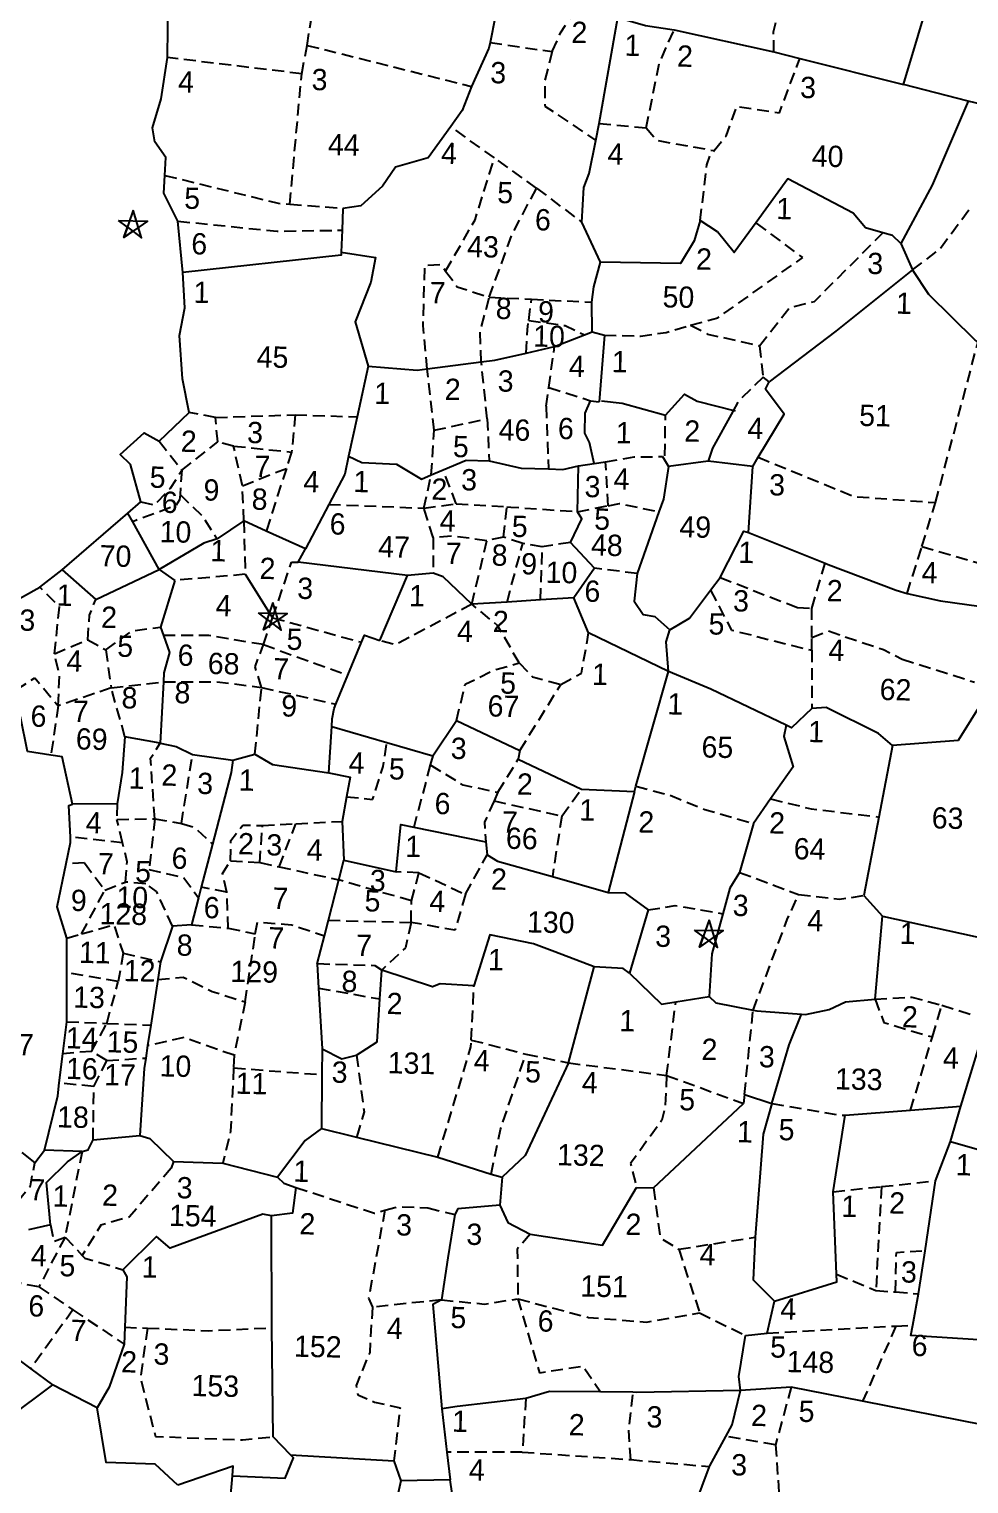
# Model space of a CAD drawing. Header units: metres. Extents: x 291404 to 294611, y 2095644 to 2100556.
# Drawn here: x 292040 to 292436, y 2099503 to 2100116 of the extents above; entities that cross this region are included whole.
import ezdxf
from ezdxf.enums import TextEntityAlignment as Align

# ---------------------------------------------------------------- set-up
doc = ezdxf.new("R2010")
doc.units = ezdxf.units.M
doc.header["$MEASUREMENT"] = 0
doc.linetypes.add('DASHED', pattern=[0.75, 0.5, -0.25])
for name, color, linetype in [('OFF', 1, 'Continuous'), ('POLY_PARCEL', 6, 'Continuous'), ('POLY_SUBPARCEL', 6, 'DASHED'), ('SYM_STONE', 1, 'Continuous'), ('TEXT_MAPIN', 7, 'Continuous'), ('TEXT_PARCEL', 7, 'Continuous')]:
    doc.layers.add(name, color=color, linetype=linetype)
doc.styles.add('TEXT_MAP', font='', dxfattribs={"height": 2.5})
doc.styles.get('TEXT_MAP').set_extended_font_data('Kruti Dev 050')

# ---------------------------------------------------------------- blocks, each defined once
blk = doc.blocks.new('STONE_STAR')
for points in [[(0, 0.639), (-0.376, -0.517), (0, -0.244), (0.375, -0.517)], [(-0.607, 0.197), (0.607, 0.197), (-0.376, -0.517), (-0.233, -0.075)]]:
    blk.add_lwpolyline(points, close=True)
blk.add_lwpolyline([(-0.233, -0.075), (0, -0.244)])

msp = doc.modelspace()

# ---------------------------------------------------------------- linework, layer by layer
at = {"layer": 'OFF'}
for points in [[(292344.61, 2099931.72), (292325.82, 2099933.91)], [(292130.68, 2099886.21), (292142.22, 2099867.92)]]:
    msp.add_lwpolyline(points, dxfattribs=at)
at = {"layer": 'POLY_PARCEL'}
for points in [[(292097.88, 2100104.02), (292098.13, 2100128.87), (292097.82, 2100153.57), (292104.27, 2100166.89)], [(292237.31, 2100133.97), (292236.02, 2100121.1), (292233.89, 2100110.33)], [(292408.11, 2100092.63), (292420.44, 2100134.05)], [(292279.8, 2100076.24), (292287.73, 2100120.91)], [(292287.73, 2100120.91), (292299.35, 2100117.56), (292311.44, 2100115.76)], [(292311.44, 2100115.76), (292353.5, 2100106.42)], [(292233.89, 2100110.33), (292233.41, 2100107.91), (292226.09, 2100091.81)], [(292353.5, 2100106.42), (292364.48, 2100103.64)], [(292096.82, 2100054.37), (292097.26, 2100061.96), (292092.63, 2100068.51), (292091.63, 2100074.42), (292095.26, 2100086.69), (292097.88, 2100104.02)], [(292364.48, 2100103.64), (292408.11, 2100092.63)], [(292226.09, 2100091.81), (292222.16, 2100081.67), (292217.27, 2100074.9)], [(292435.45, 2100085.7), (292408.11, 2100092.63)], [(292435.45, 2100085.7), (292420.27, 2100050.24), (292406.96, 2100025.66)], [(292455.62, 2100080.84), (292435.45, 2100085.7)], [(292278.38, 2100069.08), (292279.8, 2100076.24)], [(292217.27, 2100074.9), (292207.78, 2100061.76), (292193.99, 2100057.87), (292188.47, 2100049.86), (292179.46, 2100041.46), (292171.76, 2100040.46)], [(292272.59, 2100034.61), (292273.39, 2100049.29), (292275.63, 2100055.18), (292278.38, 2100069.08)], [(292102.32, 2100035.07), (292096.38, 2100046.83), (292096.82, 2100054.37)], [(292399.4, 2100030.14), (292392.13, 2100032.23), (292386.91, 2100038.39), (292359.32, 2100052.92), (292345.98, 2100034.47)], [(292171.76, 2100040.46), (292171.46, 2100031.26)], [(292104.38, 2100013.43), (292102.32, 2100035.07)], [(292280.39, 2100017.78), (292272.59, 2100034.61)], [(292322.45, 2100035.35), (292319.94, 2100026.8), (292314.16, 2100017.17), (292280.39, 2100017.78)], [(292345.98, 2100034.47), (292336.81, 2100021.8), (292329.79, 2100030.54), (292322.45, 2100035.35)], [(292171.46, 2100031.26), (292171.15, 2100021.98)], [(292406.96, 2100025.66), (292403.45, 2100028.97), (292399.4, 2100030.14)], [(292171.15, 2100021.98), (292171.11, 2100020.73), (292104.38, 2100013.43)], [(292171.15, 2100021.98), (292185.52, 2100019.81), (292183.67, 2100009.4), (292177.04, 2099992.58), (292182.45, 2099973.88)], [(292406.96, 2100025.66), (292411.97, 2100014.49)], [(292276.77, 2100000.9), (292277.61, 2100007.38), (292280.39, 2100017.78)], [(292411.97, 2100014.49), (292379.57, 2099988.69), (292351.46, 2099967.41)], [(292439.54, 2099984.12), (292438.38, 2099984.9), (292418.8, 2100004.14), (292411.97, 2100014.49)], [(292107.05, 2099954.46), (292104.27, 2099968.55), (292102.97, 2099986.81), (292105.19, 2099998.54), (292104.38, 2100013.43)], [(292276.97, 2099988.35), (292276.77, 2100000.9)], [(292261.09, 2099982.21), (292273.73, 2099987.09)], [(292273.73, 2099987.09), (292276.97, 2099988.35)], [(292276.97, 2099988.35), (292282.06, 2099987.08)], [(292282.06, 2099987.08), (292279.79, 2099958.95)], [(292230.17, 2099975.73), (292235.81, 2099976.45), (292249.03, 2099979.46)], [(292249.03, 2099979.46), (292261.03, 2099982.18), (292261.09, 2099982.21)], [(292182.45, 2099973.88), (292177.82, 2099952.59)], [(292182.45, 2099973.88), (292203.17, 2099972.27), (292207.35, 2099972.8)], [(292207.35, 2099972.8), (292230.17, 2099975.73)], [(292346.91, 2099935.55), (292357.86, 2099953.74), (292349.99, 2099964.18), (292351.46, 2099967.41)], [(292277.72, 2099932.89), (292275.82, 2099941.76), (292273.81, 2099945.75), (292273.99, 2099954.11), (292276.25, 2099959.34)], [(292276.25, 2099959.34), (292279.79, 2099958.95)], [(292280.84, 2099959.27), (292289.53, 2099958.31), (292307.79, 2099953.28)], [(292307.79, 2099953.28), (292315.88, 2099962.16), (292321.17, 2099959.26), (292337.19, 2099955.14)], [(292094.45, 2099942.39), (292107.05, 2099954.46)], [(292336.14, 2099954.82), (292327.61, 2099939.34), (292325.82, 2099933.91), (292309.08, 2099931.6)], [(292177.82, 2099952.59), (292174.2, 2099935.95)], [(292081.23, 2099912.04), (292086.67, 2099916.73), (292082.36, 2099932.54), (292077.98, 2099936.71), (292088.07, 2099945.89), (292094.45, 2099942.39)], [(292174.2, 2099935.95), (292172.6, 2099928.45), (292165.89, 2099915.64)], [(292174.2, 2099935.95), (292179.78, 2099933.38), (292194.41, 2099932.6), (292204.97, 2099926.33), (292209.08, 2099928.08)], [(292342.85, 2099903.88), (292344.61, 2099931.72), (292346.91, 2099935.55)], [(292209.08, 2099928.08), (292214.1, 2099930.21)], [(292214.1, 2099930.21), (292223.74, 2099934.3), (292233.5, 2099934.09)], [(292233.5, 2099934.09), (292246.91, 2099931.01), (292258.55, 2099930.61)], [(292258.55, 2099930.61), (292264.57, 2099930.41), (292271.19, 2099931.87)], [(292270.78, 2099912.6), (292271.19, 2099931.87)], [(292271.19, 2099931.87), (292277.72, 2099932.89)], [(292309.08, 2099931.6), (292306.93, 2099917.94), (292305.03, 2099912.59)], [(292053.52, 2099888.13), (292081.23, 2099912.04)], [(292083.25, 2099908.39), (292081.23, 2099912.04)], [(292165.89, 2099915.64), (292156.12, 2099896.98)], [(292267.72, 2099899.65), (292272.58, 2099909.54), (292270.78, 2099912.6)], [(292305.03, 2099912.59), (292295.8, 2099886.58)], [(292094.34, 2099888.31), (292083.25, 2099908.39)], [(292130.08, 2099908.69), (292118.84, 2099901.18)], [(292139.51, 2099904.45), (292130.08, 2099908.69)], [(292156.12, 2099896.98), (292139.51, 2099904.45)], [(292330.82, 2099884.86), (292340.77, 2099904.39), (292342.85, 2099903.88)], [(292342.85, 2099903.88), (292375.1, 2099890.89)], [(292118.84, 2099901.18), (292113.17, 2099899.29), (292094.34, 2099888.31)], [(292277.94, 2099888.75), (292267.72, 2099899.65)], [(292152.98, 2099891.34), (292156.12, 2099896.98)], [(292044.07, 2099880.83), (292053.52, 2099888.13)], [(292053.52, 2099888.13), (292067.65, 2099875.63)], [(292067.65, 2099875.63), (292094.34, 2099888.31)], [(292094.34, 2099888.31), (292100.97, 2099883.62)], [(292199.12, 2099885.71), (292152.98, 2099891.34)], [(292187.37, 2099858.31), (292199.12, 2099885.71)], [(292209.94, 2099886.63), (292199.12, 2099885.71)], [(292226.23, 2099873.61), (292214.09, 2099885.15), (292209.94, 2099886.63)], [(292277.94, 2099888.75), (292269.22, 2099876.31)], [(292295.8, 2099886.58), (292294.62, 2099874.92), (292298.45, 2099869.26), (292303.31, 2099868.46), (292309.66, 2099862.77)], [(292375.1, 2099890.89), (292376.36, 2099890.38), (292404.98, 2099879.59), (292409.63, 2099878.19)], [(292028.15, 2099871.88), (292044.07, 2099880.83)], [(292100.97, 2099883.62), (292094.98, 2099864)], [(292309.66, 2099862.77), (292317.9, 2099867.71), (292326.81, 2099879.52)], [(292326.81, 2099879.52), (292330.82, 2099884.86)], [(292241.01, 2099874.54), (292226.23, 2099873.61)], [(292255.1, 2099875.42), (292241.01, 2099874.54)], [(292275.42, 2099861.59), (292269.22, 2099876.31), (292255.1, 2099875.42)], [(292409.63, 2099878.19), (292423.69, 2099874.97), (292445.94, 2099871.93)], [(292094.98, 2099864), (292096.21, 2099860.44)], [(292309.01, 2099845.25), (292275.42, 2099861.59)], [(292309.01, 2099845.25), (292308.16, 2099857.69), (292309.66, 2099862.77)], [(292096.21, 2099860.44), (292098.7, 2099853.24), (292096.42, 2099844.69), (292096.22, 2099840.83)], [(292173.94, 2099843.65), (292179.68, 2099857.55)], [(292179.68, 2099857.55), (292180.91, 2099860.54), (292187.37, 2099858.31)], [(292168.91, 2099831.49), (292173.94, 2099843.65)], [(292295.3, 2099796.88), (292309.01, 2099845.25)], [(292358.72, 2099822.61), (292326.98, 2099837.86), (292309.01, 2099845.25)], [(292096.22, 2099840.83), (292094.86, 2099814.99)], [(292167.17, 2099822.07), (292167.37, 2099825.29), (292168.17, 2099829.68), (292168.91, 2099831.49)], [(292441.91, 2099833.32), (292431.14, 2099816.13), (292403.52, 2099814.12)], [(292048.78, 2099810.04), (292038.88, 2099811.59), (292036.01, 2099826.15)], [(292209.69, 2099809.74), (292219.77, 2099824.62)], [(292219.77, 2099824.62), (292246.47, 2099811.97)], [(292369.47, 2099829.67), (292360.97, 2099821.53), (292358.72, 2099822.61)], [(292403.52, 2099814.12), (292397.65, 2099819.18), (292375.51, 2099830.05), (292369.47, 2099829.67)], [(292165.96, 2099802.55), (292167.17, 2099822.07)], [(292167.17, 2099822.07), (292190.4, 2099815.33)], [(292358.72, 2099822.61), (292357.68, 2099817.88), (292361.57, 2099805.06), (292352.11, 2099791.51)], [(292079.98, 2099817.77), (292078.76, 2099802.7), (292076.7, 2099789.42)], [(292094.86, 2099814.99), (292079.98, 2099817.77)], [(292094.86, 2099814.99), (292101.57, 2099813.68), (292108.48, 2099810.28)], [(292190.4, 2099815.33), (292209.69, 2099809.74)], [(292246.47, 2099811.97), (292245.69, 2099808.27)], [(292403.52, 2099814.12), (292397.76, 2099783.92)], [(292057.89, 2099789.34), (292053.49, 2099809.3), (292048.78, 2099810.04)], [(292108.48, 2099810.28), (292125.39, 2099807.83)], [(292125.39, 2099807.83), (292124.79, 2099802.65), (292116.9, 2099772.52)], [(292125.39, 2099807.83), (292134.75, 2099810.42)], [(292134.75, 2099810.42), (292142.09, 2099806.08), (292165.96, 2099802.55)], [(292245.69, 2099808.27), (292272.38, 2099795.62)], [(292165.96, 2099802.55), (292174.85, 2099800.73), (292173.4, 2099792.43)], [(292272.38, 2099795.62), (292294.68, 2099794.68)], [(292294.68, 2099794.68), (292283.7, 2099752.12)], [(292294.68, 2099794.68), (292295.3, 2099796.88)], [(292056.96, 2099775.49), (292056.29, 2099788.7), (292057.89, 2099789.34)], [(292076.7, 2099789.42), (292057.89, 2099789.34)], [(292173.4, 2099792.43), (292171.59, 2099782.08)], [(292352.11, 2099791.51), (292344.93, 2099781.23)], [(292171.59, 2099782.08), (292172.28, 2099765.69)], [(292344.93, 2099781.23), (292339.03, 2099760.56)], [(292397.76, 2099783.92), (292391.44, 2099750.85)], [(292055.21, 2099764.3), (292057.08, 2099773.2), (292056.96, 2099775.49)], [(292194.29, 2099760.8), (292196.31, 2099780.8), (292201.73, 2099779.69)], [(292201.73, 2099779.69), (292232.02, 2099773.51)], [(292116.9, 2099772.52), (292112.12, 2099754.28)], [(292232.02, 2099773.51), (292232.68, 2099768.04)], [(292055.43, 2099732.84), (292051.35, 2099746), (292055.21, 2099764.3)], [(292170.13, 2099757.4), (292172.28, 2099765.69)], [(292172.28, 2099765.69), (292194.29, 2099760.8)], [(292232.68, 2099768.04), (292237.05, 2099765.34), (292260.14, 2099758.8)], [(292165.72, 2099740.4), (292170.13, 2099757.4)], [(292260.14, 2099758.8), (292283.7, 2099752.12)], [(292339.03, 2099760.56), (292334.98, 2099753.88), (292332.02, 2099743.12)], [(292112.12, 2099754.28), (292110.95, 2099749.81)], [(292283.7, 2099752.12), (292290.72, 2099751.97), (292300.45, 2099744.74)], [(292391.44, 2099750.85), (292399.32, 2099742.1)], [(292110.95, 2099749.81), (292107.97, 2099738.47)], [(292300.45, 2099744.74), (292292.6, 2099718.13)], [(292107.97, 2099738.47), (292100.04, 2099737.85)], [(292164.02, 2099733.82), (292165.72, 2099740.4)], [(292332.02, 2099743.12), (292327.37, 2099726.23), (292326.21, 2099708.31)], [(292396.16, 2099707.08), (292399.32, 2099742.1)], [(292399.32, 2099742.1), (292444.11, 2099732.31)], [(292055.44, 2099718.27), (292055.43, 2099732.84)], [(292100.04, 2099737.85), (292094.96, 2099722.91)], [(292160.94, 2099721.99), (292164.02, 2099733.82)], [(292277.72, 2099720.8), (292261.2, 2099727.13), (292252.17, 2099730.44), (292233.78, 2099734.21), (292227.08, 2099712.78)], [(292094.96, 2099722.91), (292093.82, 2099715.44)], [(292160.94, 2099721.99), (292161.56, 2099711.78)], [(292266.94, 2099680.31), (292277.72, 2099720.8)], [(292292.6, 2099718.13), (292289.93, 2099720.02), (292277.72, 2099720.8)], [(292055.47, 2099697.6), (292055.44, 2099718.27)], [(292093.82, 2099715.44), (292093.25, 2099711.75)], [(292187.46, 2099707.23), (292188.2, 2099719.33)], [(292227.08, 2099712.78), (292212.79, 2099713.6), (292209.64, 2099712.37), (292188.2, 2099719.33)], [(292292.6, 2099718.13), (292306.11, 2099705.1), (292312.13, 2099706.06)], [(292093.25, 2099711.75), (292090.87, 2099696.22)], [(292161.56, 2099711.78), (292163.11, 2099686.22)], [(292312.13, 2099706.06), (292326.21, 2099708.31)], [(292326.21, 2099708.31), (292329.01, 2099705.65), (292344.73, 2099702.49)], [(292177.58, 2099683.54), (292186.34, 2099689.11), (292187.46, 2099707.23)], [(292344.73, 2099702.49), (292346.37, 2099702.16), (292365.13, 2099700.81)], [(292365.13, 2099700.81), (292366.89, 2099700.68), (292376.82, 2099702.81), (292383.65, 2099706.05), (292396.16, 2099707.08)], [(292053.81, 2099684.17), (292055.47, 2099697.6)], [(292090.87, 2099696.22), (292089.54, 2099687.55)], [(292352.68, 2099663.13), (292359.9, 2099687.92), (292365.13, 2099700.81)], [(292052.3, 2099671.86), (292053.81, 2099684.17)], [(292089.54, 2099687.55), (292088.73, 2099682.31)], [(292163.11, 2099686.22), (292163.01, 2099675.3)], [(292163.11, 2099686.22), (292171.37, 2099682.03), (292177.58, 2099683.54)], [(292432.32, 2099662.02), (292439.58, 2099685.91)], [(292088.73, 2099682.31), (292088.06, 2099677.92), (292086.22, 2099649.69)], [(292266.94, 2099680.31), (292248.72, 2099641.29), (292238.96, 2099632.14)], [(292045.99, 2099643.56), (292051.63, 2099666.41), (292052.3, 2099671.86)], [(292163.01, 2099675.3), (292162.79, 2099652.57)], [(292341.1, 2099666.99), (292340.71, 2099663.19)], [(292341.1, 2099666.99), (292352.68, 2099663.13)], [(292302.71, 2099627.58), (292340.71, 2099663.19)], [(292352.68, 2099663.13), (292349.03, 2099650.31), (292345.58, 2099606.81)], [(292383.54, 2099658.28), (292411.11, 2099660.39)], [(292411.11, 2099660.39), (292432.32, 2099662.02)], [(292427.9, 2099647.16), (292432.32, 2099662.02)], [(292162.79, 2099652.57), (292155.95, 2099647.57), (292144.22, 2099632.18)], [(292162.79, 2099652.57), (292176.4, 2099649.28), (292177.57, 2099648.99)], [(292378.44, 2099625.98), (292383.54, 2099658.28)], [(292061.93, 2099642.91), (292064.48, 2099643.7), (292066.57, 2099647.86)], [(292066.57, 2099647.86), (292086.22, 2099649.69)], [(292086.22, 2099649.69), (292090.4, 2099648.48), (292100.5, 2099638.67)], [(292177.57, 2099648.99), (292211.87, 2099640.6)], [(292421.67, 2099630.57), (292427.9, 2099647.16)], [(292427.9, 2099647.16), (292442.19, 2099643.04), (292451.95, 2099639.36)], [(292036.46, 2099642.58), (292041.92, 2099638.1)], [(292041.92, 2099638.1), (292045.99, 2099643.56)], [(292061.93, 2099642.91), (292045.99, 2099643.56)], [(292048.64, 2099612.06), (292046.93, 2099629.85), (292055.69, 2099638.54), (292061.93, 2099642.91)], [(292211.87, 2099640.6), (292234.3, 2099633.44)], [(292100.5, 2099638.67), (292121.19, 2099638)], [(292121.19, 2099638), (292144.22, 2099632.18)], [(292151.99, 2099627.81), (292150.63, 2099616.89), (292141.78, 2099615.88)], [(292144.22, 2099632.18), (292146.98, 2099629.6), (292151.99, 2099627.81)], [(292234.3, 2099633.44), (292238.96, 2099632.14)], [(292238.96, 2099632.14), (292237.98, 2099620.25)], [(292417.23, 2099601.08), (292421.67, 2099630.57)], [(292250.79, 2099608.1), (292281.26, 2099603.52), (292295.58, 2099627.73)], [(292295.58, 2099627.73), (292302.71, 2099627.58)], [(292379.87, 2099591.22), (292378.44, 2099625.98)], [(292141.78, 2099615.88), (292138.03, 2099616.52), (292098.99, 2099602.2), (292093.2, 2099607.09), (292079.14, 2099593.09)], [(292141.94, 2099568.61), (292141.78, 2099615.88)], [(292219.07, 2099616.38), (292216.11, 2099598.14), (292213.36, 2099580.39)], [(292237.98, 2099620.25), (292220.3, 2099618.82), (292219.07, 2099616.38)], [(292237.98, 2099620.25), (292241.39, 2099613.05), (292250.79, 2099608.1)], [(292048.64, 2099612.06), (292039.3, 2099609.87)], [(292345.58, 2099606.81), (292344.83, 2099588.82), (292353.69, 2099579.79)], [(292414.5, 2099582.92), (292417.23, 2099601.08)], [(292079.14, 2099593.09), (292080.73, 2099590.05), (292079.86, 2099568.87)], [(292353.69, 2099579.79), (292380.01, 2099587.94), (292379.87, 2099591.22)], [(292213.36, 2099580.39), (292209.75, 2099578.48), (292213.57, 2099534.45)], [(292350.63, 2099566.39), (292353.69, 2099579.79)], [(292412.01, 2099569.74), (292414.5, 2099582.92)], [(292079.86, 2099568.87), (292079.57, 2099561.75)], [(292142.48, 2099522.73), (292141.94, 2099568.61)], [(292444.09, 2099563.22), (292411.19, 2099565.4), (292412.01, 2099569.74)], [(292027.73, 2099560.7), (292040.26, 2099551.38)], [(292079.57, 2099561.75), (292073.29, 2099543.65), (292068.22, 2099534.83)], [(292339.41, 2099542.26), (292338.75, 2099548.04), (292341.5, 2099565.4)], [(292341.5, 2099565.4), (292350.63, 2099566.39)], [(292040.26, 2099551.38), (292049.48, 2099544.52)], [(292049.48, 2099544.52), (291993.52, 2099502.83), (291978.06, 2099504.69), (291977.8, 2099517.63)], [(292068.22, 2099534.83), (292049.48, 2099544.52)], [(292339.41, 2099542.26), (292295.72, 2099541.41), (292294.1, 2099541.43)], [(292333.28, 2099522.87), (292335.93, 2099527.69), (292339.41, 2099542.26)], [(292360.84, 2099543.61), (292339.41, 2099542.26)], [(292390.89, 2099537.69), (292360.84, 2099543.61)], [(292248.92, 2099538.84), (292219.93, 2099535.5), (292213.57, 2099534.45)], [(292280.42, 2099541.57), (292258.89, 2099541.8), (292248.92, 2099538.84)], [(292294.1, 2099541.43), (292280.42, 2099541.57)], [(292442.11, 2099527.62), (292390.89, 2099537.69)], [(292102.21, 2099502.3), (292092.74, 2099511.08), (292072.02, 2099511.88), (292068.22, 2099534.83)], [(292213.57, 2099534.45), (292215.65, 2099516.24)], [(292149.8, 2099515.1), (292142.48, 2099522.73)], [(292326.33, 2099510.14), (292326.46, 2099510.47), (292333.28, 2099522.87)], [(292125.26, 2099506.23), (292147.44, 2099505.23), (292150.99, 2099513.85), (292149.8, 2099515.1)], [(292149.8, 2099515.1), (292193.29, 2099512.55)], [(292193.29, 2099512.55), (292196.28, 2099504.17)], [(292215.65, 2099516.24), (292216.99, 2099504.49)], [(292125.26, 2099506.23), (292125.62, 2099510.37), (292102.21, 2099502.3)], [(292117.13, 2099413.48), (292125.26, 2099506.23)], [(292320.15, 2099493.58), (292326.33, 2099510.14)], [(292196.28, 2099504.17), (292189.27, 2099472.65), (292206.46, 2099460.33)], [(292216.99, 2099504.49), (292196.28, 2099504.17)], [(292220.46, 2099481.45), (292216.99, 2099504.49)]]:
    msp.add_lwpolyline(points, dxfattribs=at)
at = {"layer": 'POLY_SUBPARCEL', "ltscale": 10, "flags": 128}
for points in [[(292156.77, 2100109.17), (292163.45, 2100152.04)], [(292353.5, 2100106.42), (292353.39, 2100114.83), (292358.58, 2100138.5)], [(292260.05, 2100106.55), (292263.55, 2100114.41), (292271.09, 2100126.55)], [(292299.7, 2100074.36), (292305.09, 2100101.31), (292311.44, 2100115.76)], [(292154.47, 2100097.18), (292156.77, 2100109.17)], [(292156.77, 2100109.17), (292226.09, 2100091.81)], [(292233.89, 2100110.33), (292260.05, 2100106.55)], [(292260.05, 2100106.55), (292256.97, 2100094.32), (292257, 2100083.56), (292278.38, 2100069.08)], [(292154.47, 2100097.18), (292097.88, 2100104.02)], [(292328.29, 2100064.8), (292333.33, 2100070.93), (292337.81, 2100083.47), (292355.8, 2100080.68), (292364.48, 2100103.64)], [(292149.44, 2100042.21), (292154.47, 2100097.18)], [(292279.8, 2100076.24), (292299.7, 2100074.36)], [(292235.68, 2100061.7), (292217.27, 2100074.9)], [(292299.7, 2100074.36), (292304.1, 2100069.15), (292328.29, 2100064.8)], [(292322.45, 2100035.35), (292325.25, 2100058.78), (292326.53, 2100062.66), (292328.29, 2100064.8)], [(292215.13, 2100014.02), (292227.57, 2100035.67), (292235.68, 2100061.7)], [(292253.48, 2100048.95), (292235.68, 2100061.7)], [(292096.82, 2100054.37), (292144.59, 2100042.59), (292149.44, 2100042.21)], [(292233.54, 2100003.02), (292243.07, 2100029.45), (292253.48, 2100048.95)], [(292253.48, 2100048.95), (292272.59, 2100034.61)], [(292149.44, 2100042.21), (292171.76, 2100040.46)], [(292411.97, 2100014.49), (292423.61, 2100023.52), (292436.41, 2100040.87)], [(292102.32, 2100035.07), (292144.08, 2100030.82), (292171.46, 2100031.26)], [(292318.39, 2099991.26), (292329.89, 2099994.33), (292365.63, 2100019.72), (292345.98, 2100034.47)], [(292347.39, 2099982.52), (292360.07, 2099998.49), (292370.66, 2100001.27), (292399.4, 2100030.14)], [(292207.35, 2099972.8), (292205.61, 2099991.07), (292206.4, 2100016.4), (292213.07, 2100016.77), (292215.13, 2100014.02)], [(292215.13, 2100014.02), (292220.05, 2100007.41), (292233.54, 2100003.02)], [(292230.17, 2099975.73), (292229.64, 2099988.51), (292233.54, 2100003.02)], [(292233.54, 2100003.02), (292251.34, 2100002.15)], [(292250.16, 2099993.26), (292251.34, 2100002.15)], [(292251.34, 2100002.15), (292276.77, 2100000.9)], [(292249.03, 2099979.46), (292249.64, 2099989.36), (292250.16, 2099993.26)], [(292250.16, 2099993.26), (292265.57, 2099991.07), (292273.73, 2099987.09)], [(292282.06, 2099987.08), (292297.23, 2099986.6), (292308.09, 2099988.18), (292318.39, 2099991.26)], [(292318.39, 2099991.26), (292325.53, 2099987.5), (292347.39, 2099982.52)], [(292421.6, 2099916.46), (292439.54, 2099984.12)], [(292258.6, 2099964.91), (292261.09, 2099982.21)], [(292347.39, 2099982.52), (292348.94, 2099969.32)], [(292210.32, 2099946.93), (292207.35, 2099972.8)], [(292232.66, 2099951.8), (292230.17, 2099975.73)], [(292348.94, 2099969.32), (292338.5, 2099959.09), (292336.14, 2099954.82)], [(292351.46, 2099967.41), (292348.94, 2099969.32)], [(292257.47, 2099957.03), (292258.6, 2099964.91)], [(292258.6, 2099964.91), (292276.25, 2099959.34)], [(292118.15, 2099952.35), (292107.05, 2099954.46)], [(292118.15, 2099952.35), (292151.69, 2099953.43)], [(292151.69, 2099953.43), (292150.23, 2099937.72)], [(292151.69, 2099953.43), (292177.82, 2099952.59)], [(292257.47, 2099957.03), (292257.99, 2099942.62), (292258.55, 2099930.61)], [(292307.54, 2099936.16), (292307.79, 2099953.28)], [(292119.05, 2099941.99), (292118.15, 2099952.35)], [(292209.08, 2099928.08), (292210.32, 2099946.93)], [(292210.32, 2099946.93), (292232.66, 2099951.8)], [(292232.66, 2099951.8), (292233.5, 2099934.09)], [(292094.45, 2099942.39), (292103.96, 2099930.17)], [(292103.96, 2099930.17), (292119.05, 2099941.99)], [(292125.76, 2099940.27), (292119.05, 2099941.99)], [(292125.76, 2099940.27), (292150.23, 2099937.72)], [(292129.46, 2099923.56), (292125.76, 2099940.27)], [(292150.23, 2099937.72), (292148.02, 2099930.88)], [(292282.53, 2099933.69), (292294.55, 2099935.68), (292306.49, 2099935.83)], [(292306.49, 2099935.83), (292309.08, 2099931.6)], [(292346.91, 2099935.55), (292387.35, 2099918.99), (292421.6, 2099916.46)], [(292086.67, 2099916.73), (292092.42, 2099915.52), (292099.17, 2099922.48), (292103.96, 2099930.17)], [(292103.96, 2099930.17), (292103.18, 2099919.85)], [(292129.46, 2099923.56), (292148.02, 2099930.88)], [(292148.02, 2099930.88), (292139.51, 2099904.45)], [(292219.62, 2099915.88), (292214.1, 2099930.21)], [(292277.72, 2099932.89), (292282.53, 2099933.69)], [(292283.6, 2099915.12), (292282.53, 2099933.69)], [(292130.08, 2099908.69), (292129.46, 2099923.56)], [(292205.92, 2099914.11), (292209.08, 2099928.08)], [(292103.18, 2099919.85), (292103.01, 2099917.6), (292101.39, 2099915.16), (292083.25, 2099908.39)], [(292103.18, 2099919.85), (292112.54, 2099910.88), (292118.84, 2099901.18)], [(292283.6, 2099915.12), (292288.37, 2099916.06), (292305.03, 2099912.59)], [(292415.87, 2099897.87), (292421.6, 2099916.46)], [(292165.89, 2099915.64), (292205.92, 2099914.11)], [(292205.92, 2099914.11), (292219.62, 2099915.88)], [(292209.85, 2099901.69), (292205.92, 2099914.11)], [(292219.62, 2099915.88), (292241, 2099914.66)], [(292239.49, 2099901.88), (292241, 2099914.66)], [(292241, 2099914.66), (292242.64, 2099914.57), (292270.78, 2099912.6)], [(292270.78, 2099912.6), (292283.6, 2099915.12)], [(292130.08, 2099908.69), (292130.68, 2099886.21), (292100.97, 2099883.62)], [(292232.46, 2099900.38), (292218.09, 2099902.34), (292209.85, 2099901.69)], [(292209.85, 2099901.69), (292209.94, 2099886.63)], [(292226.23, 2099873.61), (292232.46, 2099900.38)], [(292239.49, 2099901.88), (292232.46, 2099900.38)], [(292247.67, 2099899.24), (292239.49, 2099901.88)], [(292241.01, 2099874.54), (292247.67, 2099899.24)], [(292255.87, 2099897.83), (292247.67, 2099899.24)], [(292255.1, 2099875.42), (292255.87, 2099897.83)], [(292267.72, 2099899.65), (292255.87, 2099897.83)], [(292409.63, 2099878.19), (292415.87, 2099897.87)], [(292415.87, 2099897.87), (292447.38, 2099888.83)], [(292142.22, 2099867.92), (292150.2, 2099891.31), (292152.98, 2099891.34)], [(292295.8, 2099886.58), (292277.94, 2099888.75), (292277.94, 2099888.75)], [(292369.51, 2099871.87), (292375.1, 2099890.89)], [(292050.22, 2099852.74), (292052.42, 2099872.52), (292044.07, 2099880.83)], [(292326.81, 2099879.52), (292335.56, 2099862.72), (292369.55, 2099854.18)], [(292330.82, 2099884.86), (292363.51, 2099872.16)], [(292064.26, 2099858.66), (292065.08, 2099869), (292067.65, 2099875.63)], [(292226.23, 2099873.61), (292194.05, 2099856.53), (292187.37, 2099858.31)], [(292246.17, 2099848.84), (292237.04, 2099864.67), (292226.23, 2099873.61)], [(292138.35, 2099856.59), (292142.22, 2099867.92)], [(292142.22, 2099867.92), (292179.68, 2099857.55)], [(292363.51, 2099872.16), (292369.51, 2099871.87)], [(292369.54, 2099859.52), (292369.51, 2099871.87)], [(292071.87, 2099854.35), (292083, 2099862.4), (292094.98, 2099864)], [(292263.68, 2099839.82), (292272.43, 2099844.57), (292275.42, 2099861.59)], [(292369.54, 2099859.52), (292376.47, 2099862.33), (292399.73, 2099854.46), (292407.62, 2099850.48)], [(292050.22, 2099852.74), (292064.26, 2099858.66)], [(292064.26, 2099858.66), (292071.87, 2099854.35)], [(292138.35, 2099856.59), (292115.38, 2099860.37), (292096.21, 2099860.44)], [(292137.55, 2099838.51), (292134.85, 2099847.2), (292138.35, 2099856.59)], [(292138.35, 2099856.59), (292173.94, 2099843.65)], [(292369.55, 2099854.18), (292369.54, 2099859.52)], [(292051.82, 2099830.8), (292052.4, 2099843.81), (292050.22, 2099852.74)], [(292071.87, 2099854.35), (292074.19, 2099838.32)], [(292219.77, 2099824.62), (292223.34, 2099839.86), (292235.4, 2099845.78), (292246.17, 2099848.84)], [(292246.17, 2099848.84), (292251.81, 2099842.96), (292263.68, 2099839.82)], [(292369.55, 2099854.18), (292369.47, 2099829.67)], [(292407.62, 2099850.48), (292438.01, 2099840.79)], [(292034.05, 2099837.55), (292042, 2099842.56), (292051.82, 2099830.8)], [(292074.19, 2099838.32), (292051.82, 2099830.8)], [(292074.19, 2099838.32), (292096.22, 2099840.83)], [(292079.98, 2099817.77), (292074.19, 2099838.32)], [(292096.22, 2099840.83), (292118.67, 2099840.97), (292137.55, 2099838.51)], [(292134.75, 2099810.42), (292137.55, 2099838.51)], [(292137.55, 2099838.51), (292168.91, 2099831.49)], [(292246.47, 2099811.97), (292263.68, 2099839.82)], [(292051.82, 2099830.8), (292048.78, 2099810.04)], [(292092.56, 2099783.17), (292090.74, 2099808.66), (292094.86, 2099814.99)], [(292173.4, 2099792.43), (292184.38, 2099791.33), (292188.8, 2099805.22), (292190.4, 2099815.33)], [(292103.77, 2099781.15), (292108.48, 2099810.28)], [(292208.67, 2099805.9), (292201.73, 2099779.69)], [(292209.69, 2099809.74), (292208.67, 2099805.9)], [(292208.67, 2099805.9), (292222.39, 2099797.51), (292237.14, 2099794.32)], [(292237.14, 2099794.32), (292245.69, 2099808.27)], [(292237.14, 2099794.32), (292235.56, 2099790.76)], [(292264.1, 2099784.28), (292272.38, 2099795.62)], [(292295.3, 2099796.88), (292309.64, 2099793.17), (292324.33, 2099787.09), (292344.93, 2099781.23)], [(292076.7, 2099789.42), (292076.57, 2099782.92)], [(292235.56, 2099790.76), (292231.52, 2099781.68), (292232.02, 2099773.51)], [(292235.56, 2099790.76), (292264.1, 2099784.28)], [(292352.11, 2099791.51), (292369.21, 2099787.37), (292397.76, 2099783.92)], [(292076.57, 2099782.92), (292092.56, 2099783.17)], [(292078.99, 2099773), (292076.57, 2099782.92)], [(292092.56, 2099783.17), (292090.1, 2099761.74)], [(292092.56, 2099783.17), (292103.77, 2099781.15)], [(292103.77, 2099781.15), (292109.37, 2099779.55), (292116.9, 2099772.52)], [(292152.04, 2099781.07), (292171.59, 2099782.08)], [(292264.1, 2099784.28), (292260.14, 2099758.8)], [(292078.99, 2099773), (292056.96, 2099775.49)], [(292124.46, 2099765.4), (292124.64, 2099774.04), (292129.72, 2099780.51), (292137.95, 2099780.34)], [(292136.79, 2099764.73), (292137.95, 2099780.34)], [(292137.95, 2099780.34), (292152.04, 2099781.07)], [(292144.91, 2099762.94), (292152.04, 2099781.07)], [(292080.15, 2099756.5), (292080.92, 2099765.06), (292078.99, 2099773)], [(292062.85, 2099764.56), (292055.21, 2099764.3)], [(292062.85, 2099764.56), (292071.49, 2099753.13)], [(292122.94, 2099752.27), (292121.05, 2099760.13), (292124.46, 2099765.4)], [(292124.46, 2099765.4), (292136.79, 2099764.73)], [(292136.79, 2099764.73), (292144.91, 2099762.94)], [(292144.91, 2099762.94), (292170.13, 2099757.4)], [(292223.45, 2099751.35), (292232.68, 2099768.04)], [(292090.1, 2099761.74), (292104.77, 2099758.34), (292110.95, 2099749.81)], [(292200.74, 2099748.54), (292170.13, 2099757.4)], [(292203.88, 2099760.4), (292194.29, 2099760.8)], [(292200.74, 2099748.54), (292203.88, 2099760.4)], [(292203.88, 2099760.4), (292223.45, 2099751.35)], [(292339.03, 2099760.56), (292363.91, 2099751.28)], [(292061.62, 2099734.61), (292071.49, 2099753.13)], [(292071.49, 2099753.13), (292080.15, 2099756.5)], [(292088.72, 2099755.72), (292080.15, 2099756.5)], [(292100.04, 2099737.85), (292093.29, 2099752.51), (292088.72, 2099755.72)], [(292122.94, 2099752.27), (292112.12, 2099754.28)], [(292123.44, 2099737.03), (292122.94, 2099752.27)], [(292223.45, 2099751.35), (292219.01, 2099736.22), (292200.55, 2099739.49)], [(292344.73, 2099702.49), (292359.16, 2099740.68), (292363.91, 2099751.28)], [(292363.91, 2099751.28), (292381.16, 2099749.27), (292391.44, 2099750.85)], [(292200.55, 2099739.49), (292200.74, 2099748.54)], [(292300.45, 2099744.74), (292311.94, 2099746.63), (292332.02, 2099743.12)], [(292061.62, 2099734.61), (292075.29, 2099738.5), (292079.15, 2099726.48)], [(292107.97, 2099738.47), (292123.44, 2099737.03)], [(292134.92, 2099734.73), (292135.84, 2099739.65), (292150.23, 2099738.52), (292164.02, 2099733.82)], [(292165.72, 2099740.4), (292200.55, 2099739.49)], [(292200.55, 2099739.49), (292198.26, 2099728.84), (292188.2, 2099719.33)], [(292055.43, 2099732.84), (292061.62, 2099734.61)], [(292123.44, 2099737.03), (292134.92, 2099734.73)], [(292130.6, 2099706.02), (292134.92, 2099734.73)], [(292079.15, 2099726.48), (292077.17, 2099714.53)], [(292079.15, 2099726.48), (292094.96, 2099722.91)], [(292188.2, 2099719.33), (292185.38, 2099721.21), (292160.94, 2099721.99)], [(292077.17, 2099714.53), (292055.44, 2099718.27)], [(292072.31, 2099696.95), (292077.17, 2099714.53)], [(292093.82, 2099715.44), (292104.47, 2099716.46), (292116.7, 2099710.44), (292130.6, 2099706.02)], [(292161.56, 2099711.78), (292187.46, 2099707.23)], [(292225.96, 2099689.92), (292227.08, 2099712.78)], [(292396.16, 2099707.08), (292411.71, 2099708.02), (292424.34, 2099704.57)], [(292130.6, 2099706.02), (292126, 2099683.49)], [(292308.3, 2099674.99), (292312.13, 2099706.06)], [(292341.1, 2099666.99), (292344.73, 2099702.49)], [(292396.16, 2099707.08), (292399.89, 2099697.24), (292420.34, 2099691.21)], [(292420.34, 2099691.21), (292424.34, 2099704.57)], [(292424.34, 2099704.57), (292436.87, 2099700.68)], [(292055.47, 2099697.6), (292072.31, 2099696.95)], [(292065.9, 2099685.13), (292072.31, 2099696.95)], [(292072.31, 2099696.95), (292090.87, 2099696.22)], [(292126, 2099683.49), (292104.75, 2099690.94), (292089.54, 2099687.55)], [(292211.87, 2099640.6), (292225.81, 2099687.04), (292225.96, 2099689.92)], [(292225.96, 2099689.92), (292248.9, 2099683.99)], [(292411.11, 2099660.39), (292420.34, 2099691.21)], [(292065.9, 2099685.13), (292053.81, 2099684.17)], [(292072.4, 2099681.29), (292065.9, 2099685.13)], [(292126, 2099683.49), (292125.75, 2099678.14)], [(292177.58, 2099683.54), (292180.77, 2099659.61), (292177.57, 2099648.99)], [(292234.3, 2099633.44), (292238.24, 2099652.21), (292248.9, 2099683.99)], [(292248.9, 2099683.99), (292266.94, 2099680.31)], [(292066.82, 2099670.3), (292072.4, 2099681.29)], [(292072.4, 2099681.29), (292088.73, 2099682.31)], [(292125.75, 2099678.14), (292124.49, 2099651.44), (292121.19, 2099638)], [(292125.75, 2099678.14), (292163.01, 2099675.3)], [(292266.94, 2099680.31), (292308.3, 2099674.99)], [(292066.82, 2099670.3), (292052.3, 2099671.86)], [(292308.3, 2099674.99), (292307.6, 2099661.43), (292306.25, 2099656.11), (292293.1, 2099637.87), (292295.58, 2099627.73)], [(292308.3, 2099674.99), (292340.71, 2099663.19)], [(292066.57, 2099647.86), (292066.82, 2099670.3)], [(292352.68, 2099663.13), (292381.89, 2099658.15), (292383.54, 2099658.28)], [(292061.93, 2099642.91), (292054.71, 2099606.88)], [(292025.37, 2099610.53), (292040.16, 2099628.46), (292041.92, 2099638.1)], [(292099.42, 2099635.86), (292081.8, 2099615.29), (292069.84, 2099611.94), (292062, 2099599.16)], [(292100.5, 2099638.67), (292099.42, 2099635.86)], [(292151.99, 2099627.81), (292185.16, 2099616.88), (292189.52, 2099618.23)], [(292378.44, 2099625.98), (292398.79, 2099628.14)], [(292398.79, 2099628.14), (292396.49, 2099584.4)], [(292398.79, 2099628.14), (292421.67, 2099630.57)], [(292302.71, 2099627.58), (292305.58, 2099606.58), (292313.4, 2099601.73)], [(292189.52, 2099618.23), (292182.68, 2099581.08), (292184.26, 2099577.33)], [(292189.52, 2099618.23), (292195.03, 2099619.72), (292207.62, 2099619.15)], [(292207.62, 2099619.15), (292219.07, 2099616.38)], [(292048.64, 2099612.06), (292049.9, 2099605.02), (292054.71, 2099606.88)], [(292054.71, 2099606.88), (292043.7, 2099585.85)], [(292054.71, 2099606.88), (292062, 2099599.16)], [(292250.79, 2099608.1), (292245.31, 2099601.72), (292245.59, 2099580.85)], [(292313.4, 2099601.73), (292345.58, 2099606.81)], [(292062, 2099599.16), (292063.05, 2099598.04), (292079.14, 2099593.09)], [(292313.4, 2099601.73), (292322.2, 2099574.89)], [(292404.79, 2099583.72), (292405.12, 2099600.42), (292417.23, 2099601.08)], [(292379.87, 2099591.22), (292396.49, 2099584.4)], [(292043.7, 2099585.85), (292034.05, 2099587.72)], [(292043.7, 2099585.85), (292058.03, 2099576.22)], [(292213.36, 2099580.39), (292184.26, 2099577.33)], [(292213.36, 2099580.39), (292231.48, 2099578.63), (292245.59, 2099580.85)], [(292245.59, 2099580.85), (292275.32, 2099573.01), (292299.78, 2099571.05), (292322.2, 2099574.89)], [(292245.59, 2099580.85), (292254.64, 2099549.69), (292273.08, 2099552.53), (292280.42, 2099541.57)], [(292396.49, 2099584.4), (292404.79, 2099583.72)], [(292404.79, 2099583.72), (292414.5, 2099582.92)], [(292058.03, 2099576.22), (292040.26, 2099551.38)], [(292058.03, 2099576.22), (292079.57, 2099561.75)], [(292184.26, 2099577.33), (292183.13, 2099558.26), (292177.43, 2099544.34), (292178.06, 2099540.37), (292185.2, 2099537.33), (292195.96, 2099534.94), (292193.29, 2099512.55)], [(292322.2, 2099574.89), (292341.5, 2099565.4)], [(292079.86, 2099568.87), (292089.46, 2099568.47)], [(292089.46, 2099568.47), (292086.48, 2099547.48), (292092.8, 2099522.86), (292129.52, 2099521.36), (292142.48, 2099522.73)], [(292089.46, 2099568.47), (292115.37, 2099567.4), (292141.94, 2099568.61)], [(292350.63, 2099566.39), (292404.94, 2099569.35)], [(292404.94, 2099569.35), (292390.89, 2099537.69)], [(292404.94, 2099569.35), (292412.01, 2099569.74)], [(292360.84, 2099543.61), (292354.17, 2099519.32)], [(292248.92, 2099538.84), (292247.45, 2099516.2)], [(292293.14, 2099513.06), (292292.32, 2099525.32), (292294.1, 2099541.43)], [(292354.17, 2099519.32), (292333.28, 2099522.87)], [(292354.17, 2099519.32), (292355.84, 2099496.02)], [(292247.45, 2099516.2), (292215.65, 2099516.24)], [(292247.45, 2099516.2), (292293.14, 2099513.06)], [(292293.14, 2099513.06), (292326.33, 2099510.14)]]:
    msp.add_lwpolyline(points, dxfattribs=at)

# ---------------------------------------------------------------- block references
at = {"layer": 'SYM_STONE', "xscale": 9.974441035384446, "yscale": 9.974441035384446, "zscale": 9.974441035384446, "rotation": 358.7773004946598}
for p in [(292083.32, 2100033.27), (292142.22, 2099867.92), (292326.07, 2099734.2)]:
    msp.add_blockref('STONE_STAR', p, dxfattribs=at)

# ---------------------------------------------------------------- texts
at = {"layer": 'TEXT_MAPIN', "style": 'TEXT_MAP'}
for s, height, p in [('2', 8.98, (292271.51, 2100114.7)), ('1', 8.98, (292293.9, 2100109.21)), ('2', 8.98, (292316.03, 2100104.69)), ('3', 8.98, (292237.32, 2100097.65)), ('4', 8.98, (292105.76, 2100093.79)), ('3', 8.98, (292162.01, 2100094.75)), ('3', 8.98, (292367.92, 2100091.42)), ('4', 8.98, (292216.57, 2100063.62)), ('4', 8.98, (292286.74, 2100063.34)), ('5', 8.98, (292240.25, 2100047.05)), ('5', 8.98, (292108.32, 2100044.66)), ('1', 8.98, (292357.84, 2100040.37)), ('6', 8.98, (292256.15, 2100035.66)), ('6', 8.98, (292111.3, 2100025.53)), ('2', 8.98, (292324.03, 2100019.16)), ('3', 8.98, (292396.24, 2100017.24)), ('1', 8.98, (292112.24, 2100005.09)), ('7', 8.98, (292211.77, 2100004.94)), ('8', 8.98, (292239.61, 2099998.3)), ('1', 8.98, (292408.31, 2100000.48)), ('9', 8.98, (292257.44, 2099996.85)), ('10', 8.977, (292258.73, 2099986.55)), ('4', 8.98, (292270.45, 2099973.91)), ('1', 8.98, (292288.53, 2099975.86)), ('3', 8.98, (292240.44, 2099967.68)), ('1', 8.98, (292188.4, 2099962.5)), ('2', 8.98, (292218.14, 2099964.24)), ('2', 8.98, (292106.87, 2099942.36)), ('3', 8.98, (292134.82, 2099945.97)), ('6', 8.98, (292265.82, 2099947.67)), ('1', 8.98, (292290.23, 2099945.92)), ('2', 8.98, (292319.08, 2099946.66)), ('4', 8.98, (292345.73, 2099947.8)), ('5', 8.98, (292221.56, 2099940)), ('7', 8.98, (292137.91, 2099931.74)), ('5', 8.98, (292093.75, 2099927.09)), ('4', 8.98, (292158.55, 2099925.28)), ('1', 8.98, (292179.64, 2099925.32)), ('3', 8.98, (292225.04, 2099926.07)), ('4', 8.98, (292289.28, 2099926.37)), ('3', 8.98, (292354.85, 2099923.93)), ('9', 8.98, (292116.44, 2099921.76)), ('8', 8.98, (292136.74, 2099917.9)), ('2', 8.98, (292212.5, 2099922.16)), ('3', 8.98, (292277.07, 2099923.2)), ('6', 8.98, (292098.86, 2099916.57)), ('6', 8.98, (292169.61, 2099907.45)), ('4', 8.98, (292215.97, 2099908.74)), ('5', 8.98, (292246.38, 2099906.34)), ('5', 8.98, (292281.12, 2099909.41)), ('10', 8.977, (292101.28, 2099904.12)), ('1', 8.98, (292119.31, 2099896.15)), ('7', 8.98, (292218.5, 2099895.07)), ('8', 8.98, (292237.88, 2099894.31)), ('1', 8.98, (292341.85, 2099895.45)), ('2', 8.98, (292140.07, 2099888.76)), ('9', 8.98, (292250.35, 2099890.65)), ('10', 8.977, (292263.97, 2099887)), ('4', 8.98, (292419.12, 2099886.97)), ('1', 8.98, (292054.52, 2099877.42)), ('3', 8.98, (292155.96, 2099880.32)), ('1', 8.98, (292203.1, 2099877.2)), ('6', 8.98, (292277, 2099879.1)), ('3', 8.98, (292339.66, 2099875.03)), ('2', 8.98, (292379.12, 2099879.4)), ('4', 8.98, (292121.58, 2099873.06)), ('3', 8.98, (292038.84, 2099866.91)), ('2', 8.98, (292073.27, 2099868.18)), ('2', 8.98, (292238.38, 2099866.4)), ('5', 8.98, (292329.31, 2099865.23)), ('5', 8.98, (292151.46, 2099858.78)), ('4', 8.98, (292223.28, 2099862.21)), ('5', 8.98, (292080.09, 2099855.84)), ('6', 8.98, (292105.54, 2099852.13)), ('4', 8.98, (292379.89, 2099854.25)), ('4', 8.98, (292058.65, 2099849.66)), ('7', 8.98, (292145.81, 2099846.36)), ('5', 8.98, (292241.47, 2099840.3)), ('1', 8.98, (292280.17, 2099844.04)), ('8', 8.98, (292081.89, 2099834.17)), ('8', 8.98, (292104.22, 2099836.32)), ('6', 8.98, (292043.54, 2099826.44)), ('7', 8.98, (292061.35, 2099828.47)), ('9', 8.98, (292149.22, 2099830.74)), ('1', 8.98, (292311.93, 2099831.59)), ('1', 8.98, (292371.32, 2099819.93)), ('3', 8.98, (292220.65, 2099812.85)), ('2', 8.98, (292098.71, 2099801.65)), ('4', 8.98, (292177.62, 2099806.75)), ('5', 8.98, (292194.57, 2099804.13)), ('1', 8.98, (292084.88, 2099800.31)), ('3', 8.98, (292113.79, 2099798.08)), ('1', 8.98, (292131.31, 2099799.49)), ('2', 8.98, (292248.54, 2099797.87)), ('6', 8.98, (292213.85, 2099789.6)), ('1', 8.98, (292274.81, 2099786.9)), ('4', 8.98, (292066.81, 2099781.5)), ('7', 8.98, (292242.21, 2099781.79)), ('2', 8.98, (292299.7, 2099781.9)), ('2', 8.98, (292354.84, 2099781.5)), ('2', 8.98, (292130.99, 2099772.72)), ('3', 8.98, (292142.92, 2099772.18)), ('1', 8.98, (292201.46, 2099771.54)), ('6', 8.98, (292102.98, 2099766.57)), ('4', 8.98, (292159.96, 2099770.05)), ('7', 8.98, (292071.9, 2099764.22)), ('5', 8.98, (292087.6, 2099760.84)), ('3', 8.98, (292186.55, 2099757.16)), ('2', 8.98, (292237.61, 2099757.82)), ('9', 8.98, (292060.52, 2099748.77)), ('10', 8.977, (292083.06, 2099750.08)), ('7', 8.98, (292145.51, 2099749.68)), ('5', 8.98, (292184.33, 2099748.52)), ('4', 8.98, (292211.64, 2099748.38)), ('3', 8.98, (292339.5, 2099746.66)), ('6', 8.98, (292116.54, 2099745.74)), ('4', 8.98, (292370.91, 2099740.31)), ('3', 8.98, (292306.83, 2099733.67)), ('1', 8.98, (292409.87, 2099734.86)), ('8', 8.98, (292105.13, 2099729.93)), ('7', 8.98, (292143.78, 2099732.97)), ('7', 8.98, (292180.74, 2099729.85)), ('11', 8.977, (292067.28, 2099726.78)), ('1', 8.98, (292236.32, 2099723.79)), ('12', 8.977, (292086.16, 2099719.17)), ('8', 8.98, (292174.63, 2099714.64)), ('13', 8.977, (292064.84, 2099707.93)), ('2', 8.98, (292193.62, 2099705.38)), ('1', 8.98, (292291.7, 2099698.06)), ('2', 8.98, (292410.83, 2099699.77)), ('14', 8.977, (292061.76, 2099690.78)), ('15', 8.977, (292078.93, 2099689.03)), ('2', 8.98, (292326.36, 2099686.05)), ('10', 8.977, (292101.26, 2099678.95)), ('4', 8.98, (292230.39, 2099681.29)), ('3', 8.98, (292350.56, 2099682.89)), ('4', 8.98, (292428.11, 2099682.4)), ('16', 8.977, (292061.81, 2099677.86)), ('17', 8.977, (292077.9, 2099675.24)), ('3', 8.98, (292170.47, 2099676.38)), ('5', 8.98, (292251.98, 2099676.45)), ('11', 8.977, (292133.35, 2099671.63)), ('4', 8.98, (292275.92, 2099672.03)), ('5', 8.98, (292316.96, 2099664.7)), ('18', 8.977, (292058.07, 2099657.46)), ('1', 8.98, (292341.29, 2099651.25)), ('5', 8.98, (292358.85, 2099652.09)), ('1', 8.98, (292433.53, 2099637.35)), ('1', 8.98, (292154.3, 2099634.63)), ('7', 8.98, (292043.05, 2099626.81)), ('1', 8.98, (292052.81, 2099624.15)), ('2', 8.98, (292073.69, 2099624.59)), ('3', 8.98, (292105.14, 2099627.66)), ('1', 8.98, (292385.25, 2099619.84)), ('2', 8.98, (292405.45, 2099621.32)), ('2', 8.98, (292156.87, 2099612.53)), ('3', 8.98, (292197.62, 2099612)), ('2', 8.98, (292294.31, 2099612.32)), ('3', 8.98, (292227.24, 2099608.05)), ('4', 8.98, (292043.67, 2099599.09)), ('4', 8.98, (292325.53, 2099599.44)), ('5', 8.98, (292055.72, 2099594.75)), ('1', 8.98, (292090.35, 2099594.27)), ('3', 8.98, (292410.42, 2099592.17)), ('6', 8.98, (292042.61, 2099577.86)), ('4', 8.98, (292359.58, 2099576.58)), ('4', 8.98, (292193.72, 2099568.4)), ('5', 8.98, (292220.5, 2099572.89)), ('6', 8.98, (292257.29, 2099571.5)), ('7', 8.98, (292060.39, 2099567.49)), ('3', 8.98, (292095.38, 2099557.56)), ('5', 8.98, (292355.28, 2099560.48)), ('6', 8.98, (292414.93, 2099561.19)), ('2', 8.98, (292081.73, 2099554.36)), ('2', 8.98, (292347.24, 2099531.76)), ('5', 8.98, (292367.29, 2099533.36)), ('1', 8.98, (292221.22, 2099529.24)), ('2', 8.98, (292270.39, 2099527.83)), ('3', 8.98, (292303.18, 2099531.09)), ('4', 8.98, (292228.3, 2099508.76)), ('3', 8.98, (292338.88, 2099510.89))]:
    msp.add_text(s, height=height, rotation=358.7773, dxfattribs=at).set_placement(p, align=Align.MIDDLE)
at = {"layer": 'TEXT_PARCEL', "style": 'TEXT_MAP'}
for s, p in [('44', (292172.22, 2100067.24)), ('40', (292376.16, 2100062.44)), ('43', (292230.91, 2100024.31)), ('50', (292313.28, 2100003.09)), ('45', (292142.18, 2099977.74)), ('51', (292396.15, 2099953.05)), ('46', (292244.18, 2099947.06)), ('49', (292320.36, 2099906.18)), ('70', (292076.01, 2099893.92)), ('47', (292193.41, 2099897.76)), ('48', (292283.11, 2099898.49)), ('68', (292121.58, 2099848.57)), ('62', (292404.78, 2099837.61)), ('67', (292239.53, 2099830.67)), ('69', (292065.97, 2099816.76)), ('65', (292329.7, 2099813.38)), ('63', (292426.73, 2099783.48)), ('66', (292247.25, 2099774.89)), ('64', (292368.55, 2099770.48)), ('128', (292079.3, 2099743.05)), ('130', (292259.45, 2099739.56)), ('129', (292134.47, 2099718.73)), ('127', (292031.51, 2099688.17)), ('131', (292200.79, 2099680.19)), ('133', (292389.29, 2099673.41)), ('132', (292272.16, 2099641.41)), ('154', (292108.59, 2099615.79)), ('151', (292281.91, 2099586.04)), ('152', (292161.27, 2099560.73)), ('148', (292368.9, 2099554.24)), ('153', (292118.08, 2099544.16))]:
    msp.add_text(s, height=8.977, rotation=358.7773, dxfattribs=at).set_placement(p, align=Align.MIDDLE)

doc.saveas('drawing.dxf')
